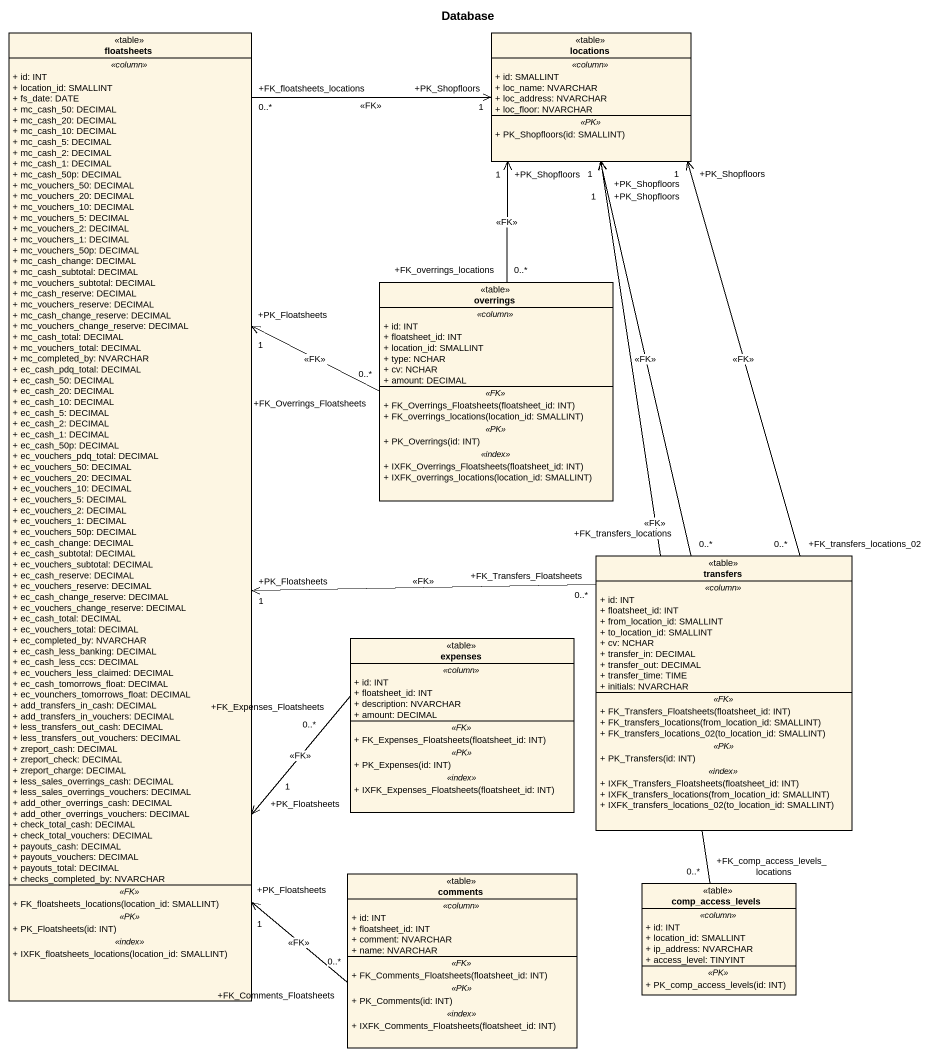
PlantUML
@startuml
title Database
hide circle
hide empty members
skinparam classAttributeIconSize 0
class floatsheets <<table>> {
  .. <<column>> ..
  + id: INT
  + location_id: SMALLINT
  + fs_date: DATE
  + mc_cash_50: DECIMAL
  + mc_cash_20: DECIMAL
  + mc_cash_10: DECIMAL
  + mc_cash_5: DECIMAL
  + mc_cash_2: DECIMAL
  + mc_cash_1: DECIMAL
  + mc_cash_50p: DECIMAL
  + mc_vouchers_50: DECIMAL
  + mc_vouchers_20: DECIMAL
  + mc_vouchers_10: DECIMAL
  + mc_vouchers_5: DECIMAL
  + mc_vouchers_2: DECIMAL
  + mc_vouchers_1: DECIMAL
  + mc_vouchers_50p: DECIMAL
  + mc_cash_change: DECIMAL
  + mc_cash_subtotal: DECIMAL
  + mc_vouchers_subtotal: DECIMAL
  + mc_cash_reserve: DECIMAL
  + mc_vouchers_reserve: DECIMAL
  + mc_cash_change_reserve: DECIMAL
  + mc_vouchers_change_reserve: DECIMAL
  + mc_cash_total: DECIMAL
  + mc_vouchers_total: DECIMAL
  + mc_completed_by: NVARCHAR
  + ec_cash_pdq_total: DECIMAL
  + ec_cash_50: DECIMAL
  + ec_cash_20: DECIMAL
  + ec_cash_10: DECIMAL
  + ec_cash_5: DECIMAL
  + ec_cash_2: DECIMAL
  + ec_cash_1: DECIMAL
  + ec_cash_50p: DECIMAL
  + ec_vouchers_pdq_total: DECIMAL
  + ec_vouchers_50: DECIMAL
  + ec_vouchers_20: DECIMAL
  + ec_vouchers_10: DECIMAL
  + ec_vouchers_5: DECIMAL
  + ec_vouchers_2: DECIMAL
  + ec_vouchers_1: DECIMAL
  + ec_vouchers_50p: DECIMAL
  + ec_cash_change: DECIMAL
  + ec_cash_subtotal: DECIMAL
  + ec_vouchers_subtotal: DECIMAL
  + ec_cash_reserve: DECIMAL
  + ec_vouchers_reserve: DECIMAL
  + ec_cash_change_reserve: DECIMAL
  + ec_vouchers_change_reserve: DECIMAL
  + ec_cash_total: DECIMAL
  + ec_vouchers_total: DECIMAL
  + ec_completed_by: NVARCHAR
  + ec_cash_less_banking: DECIMAL
  + ec_cash_less_ccs: DECIMAL
  + ec_vouchers_less_claimed: DECIMAL
  + ec_cash_tomorrows_float: DECIMAL
  + ec_vounchers_tomorrows_float: DECIMAL
  + add_transfers_in_cash: DECIMAL
  + add_transfers_in_vouchers: DECIMAL
  + less_transfers_out_cash: DECIMAL
  + less_transfers_out_vouchers: DECIMAL
  + zreport_cash: DECIMAL
  + zreport_check: DECIMAL
  + zreport_charge: DECIMAL
  + less_sales_overrings_cash: DECIMAL
  + less_sales_overrings_vouchers: DECIMAL
  + add_other_overrings_cash: DECIMAL
  + add_other_overrings_vouchers: DECIMAL
  + check_total_cash: DECIMAL
  + check_total_vouchers: DECIMAL
  + payouts_cash: DECIMAL
  + payouts_vouchers: DECIMAL
  + payouts_total: DECIMAL
  + checks_completed_by: NVARCHAR
  .. <<FK>> ..
  + FK_floatsheets_locations(location_id: SMALLINT)
  .. <<PK>> ..
  + PK_Floatsheets(id: INT)
  .. <<index>> ..
  + IXFK_floatsheets_locations(location_id: SMALLINT)
}
class locations <<table>> {
  .. <<column>> ..
  + id: SMALLINT
  + loc_name: NVARCHAR
  + loc_address: NVARCHAR
  + loc_floor: NVARCHAR
  .. <<PK>> ..
  + PK_Shopfloors(id: SMALLINT)
}
class overrings <<table>> {
  .. <<column>> ..
  + id: INT
  + floatsheet_id: INT
  + location_id: SMALLINT
  + type: NCHAR
  + cv: NCHAR
  + amount: DECIMAL
  .. <<FK>> ..
  + FK_Overrings_Floatsheets(floatsheet_id: INT)
  + FK_overrings_locations(location_id: SMALLINT)
  .. <<PK>> ..
  + PK_Overrings(id: INT)
  .. <<index>> ..
  + IXFK_Overrings_Floatsheets(floatsheet_id: INT)
  + IXFK_overrings_locations(location_id: SMALLINT)
}
class transfers <<table>> {
  .. <<column>> ..
  + id: INT
  + floatsheet_id: INT
  + from_location_id: SMALLINT
  + to_location_id: SMALLINT
  + cv: NCHAR
  + transfer_in: DECIMAL
  + transfer_out: DECIMAL
  + transfer_time: TIME
  + initials: NVARCHAR
  .. <<FK>> ..
  + FK_Transfers_Floatsheets(floatsheet_id: INT)
  + FK_transfers_locations(from_location_id: SMALLINT)
  + FK_transfers_locations_02(to_location_id: SMALLINT)
  .. <<PK>> ..
  + PK_Transfers(id: INT)
  .. <<index>> ..
  + IXFK_Transfers_Floatsheets(floatsheet_id: INT)
  + IXFK_transfers_locations(from_location_id: SMALLINT)
  + IXFK_transfers_locations_02(to_location_id: SMALLINT)
}
class expenses <<table>> {
  .. <<column>> ..
  + id: INT
  + floatsheet_id: INT
  + description: NVARCHAR
  + amount: DECIMAL
  .. <<FK>> ..
  + FK_Expenses_Floatsheets(floatsheet_id: INT)
  .. <<PK>> ..
  + PK_Expenses(id: INT)
  .. <<index>> ..
  + IXFK_Expenses_Floatsheets(floatsheet_id: INT)
}
class comments <<table>> {
  .. <<column>> ..
  + id: INT
  + floatsheet_id: INT
  + comment: NVARCHAR
  + name: NVARCHAR
  .. <<FK>> ..
  + FK_Comments_Floatsheets(floatsheet_id: INT)
  .. <<PK>> ..
  + PK_Comments(id: INT)
  .. <<index>> ..
  + IXFK_Comments_Floatsheets(floatsheet_id: INT)
}
class comp_access_levels <<table>> {
  .. <<column>> ..
  + id: INT
  + location_id: SMALLINT
  + ip_address: NVARCHAR
  + access_level: TINYINT
  .. <<PK>> ..
  + PK_comp_access_levels(id: INT)
}
floatsheets "+FK_floatsheets_locations\n0..*" -up-> "+PK_Shopfloors\n1" locations : <<FK>>
overrings "+FK_Overrings_Floatsheets\n0..*" -left-> "+PK_Floatsheets\n1" floatsheets : <<FK>>
overrings "+FK_overrings_locations\n0..*" -up-> "+PK_Shopfloors\n1" locations : <<FK>>
transfers "+FK_Transfers_Floatsheets\n0..*" -left-> "+PK_Floatsheets\n1" floatsheets : <<FK>>
transfers "+FK_transfers_locations_02\n0..*" -up-> "+PK_Shopfloors\n1" locations : <<FK>>
transfers "+FK_transfers_locations\n0..*" -up-> "+PK_Shopfloors\n1" locations : <<FK>>
expenses "+FK_Expenses_Floatsheets\n0..*" -up-> "+PK_Floatsheets\n1" floatsheets : <<FK>>
comments "+FK_Comments_Floatsheets\n0..*" -up-> "+PK_Floatsheets\n1" floatsheets : <<FK>>
comp_access_levels "+FK_comp_access_levels_locations\n0..*" -up-> "+PK_Shopfloors\n1" locations : <<FK>>
@enduml
